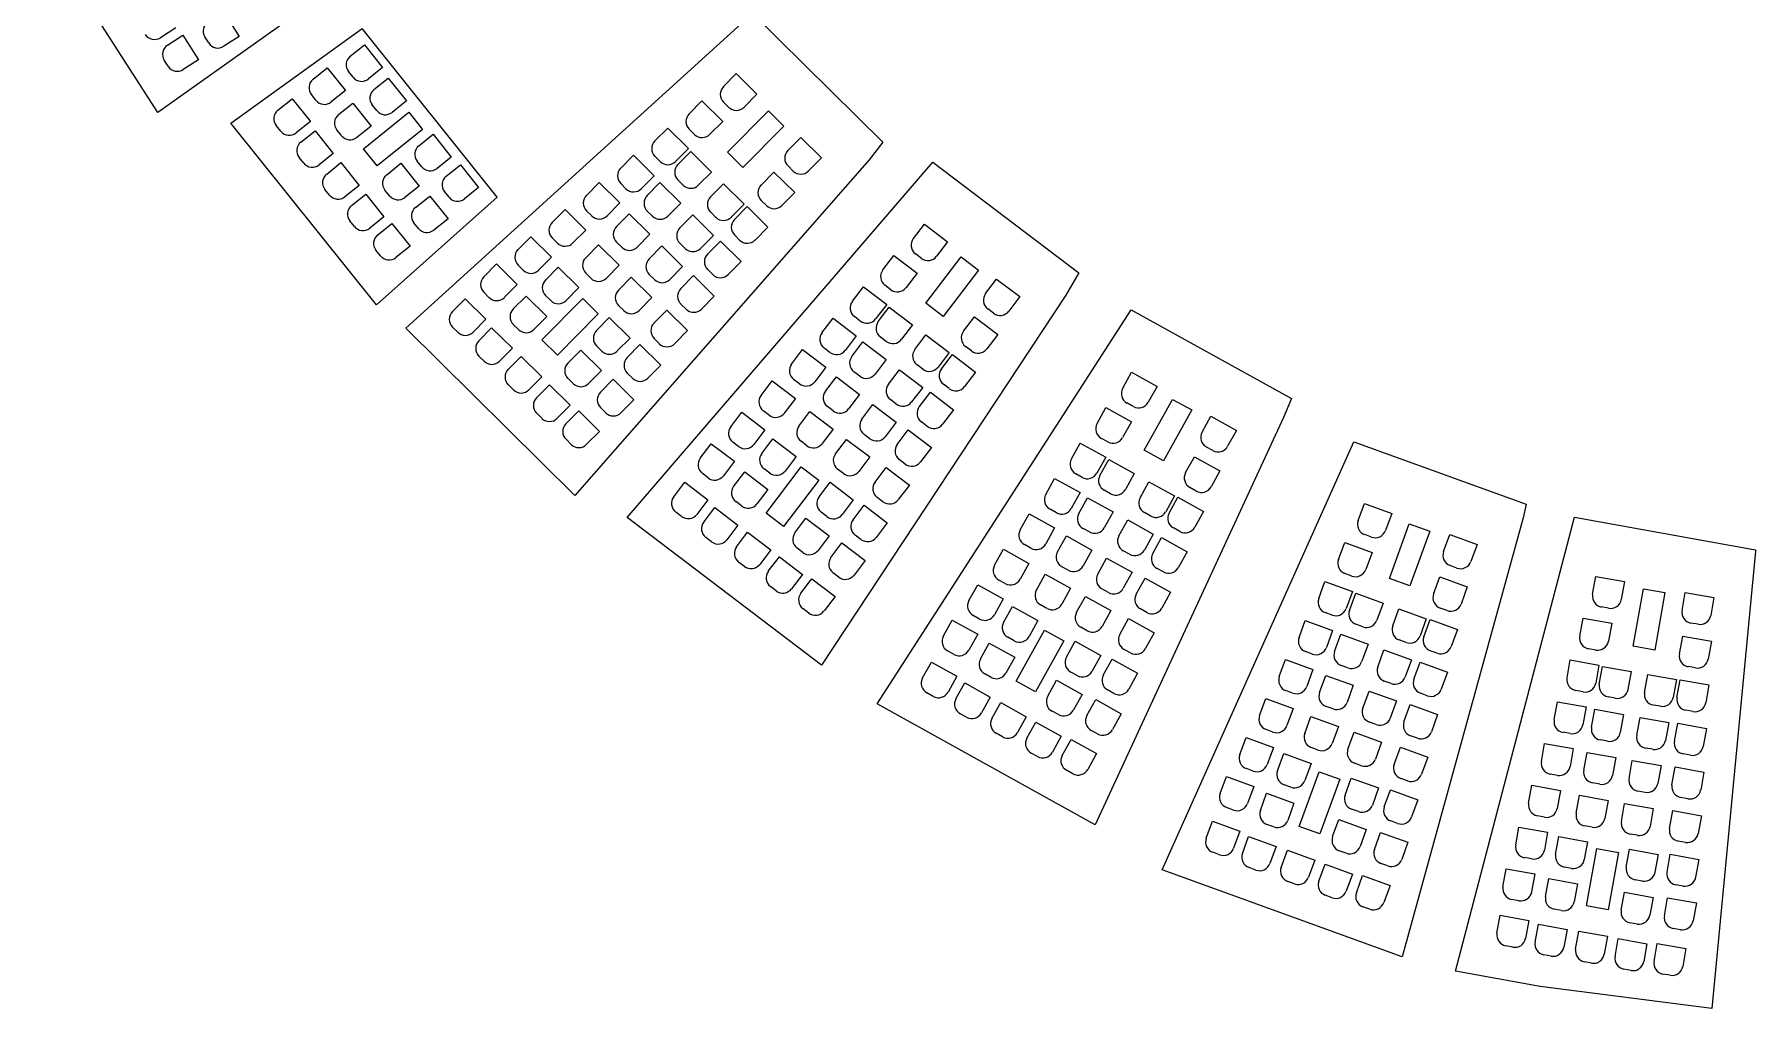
# Model space of a CAD drawing. Header units: millimetres. Extents: x -84 to 575, y 84 to 995.
# Drawn here: x -18 to 218.3, y 86.8 to 220.5 of the extents above; entities that cross this region are included whole.
import ezdxf

# ---------------------------------------------------------------- set-up
doc = ezdxf.new("R2010")
doc.units = ezdxf.units.MM

msp = doc.modelspace()

# ---------------------------------------------------------------- linework, layer by layer
at = {"color": 7, "linetype": 'Continuous', "lineweight": 15}
for p, q in [((49.31, 245.59), (-1.04, 209.8)), ((-1.04, 209.8), (-17.96, 236.22)), ((7.99, 223.6), (10.15, 220.23)), ((33, 180.17), (80.62, 223.41)), ((80.62, 223.41), (98.5, 205.73)), ((1.44, 221.41), (-0.67, 220.06)), ((0.32, 219.05), (2.42, 220.4)), ((2.42, 220.4), (4.58, 217.03)), ((5.97, 219.34), (5.43, 220.18)), ((10.15, 220.23), (8.04, 218.89)), ((9.02, 208.34), (27.02, 221.35)), ((45.55, 198.18), (27.02, 221.35)), ((25.39, 217.52), (27.34, 219.08)), ((27.34, 219.08), (29.84, 215.96)), ((0.4, 216.14), (-0.14, 216.98)), ((4.58, 217.03), (2.47, 215.68)), ((20.29, 214.36), (22.24, 215.92)), ((22.24, 215.92), (24.74, 212.8)), ((25.78, 214.63), (25.15, 215.41)), ((29.84, 215.96), (27.89, 214.4)), ((76.6, 213.35), (78.36, 215.13)), ((78.36, 215.13), (81.2, 212.31)), ((24.74, 212.8), (22.79, 211.24)), ((28.65, 212.94), (30.6, 214.5)), ((30.6, 214.5), (33.1, 211.38)), ((15.47, 210.11), (17.42, 211.67)), ((17.42, 211.67), (19.92, 208.55)), ((20.68, 211.47), (20.05, 212.25)), ((23.8, 209.51), (25.75, 211.07)), ((25.75, 211.07), (28.25, 207.94)), ((29.04, 210.05), (28.42, 210.83)), ((33.1, 211.38), (31.15, 209.81)), ((71.9, 209.62), (73.66, 211.4)), ((73.66, 211.4), (76.51, 208.58)), ((77.33, 210.52), (76.61, 211.23)), ((81.2, 212.31), (79.45, 210.54)), ((28.98, 183.39), (9.02, 208.34)), ((15.86, 207.22), (15.23, 208)), ((19.92, 208.55), (17.97, 206.99)), ((28.25, 207.94), (26.3, 206.38)), ((27.2, 204.83), (33.45, 209.83)), ((33.45, 209.83), (35.32, 207.48)), ((76.51, 208.58), (74.75, 206.81)), ((77.16, 204.33), (82.78, 210.02)), ((84.91, 207.91), (79.29, 202.23)), ((82.78, 210.02), (84.91, 207.91)), ((18.61, 205.73), (20.56, 207.29)), ((20.56, 207.29), (23.06, 204.17)), ((24.19, 206.62), (23.56, 207.4)), ((35.32, 207.48), (29.08, 202.49)), ((34.81, 205.24), (36.76, 206.8)), ((36.76, 206.8), (39.26, 203.68)), ((67.2, 205.89), (68.96, 207.66)), ((68.96, 207.66), (71.81, 204.85)), ((72.63, 206.79), (71.92, 207.5)), ((85.47, 204.59), (87.22, 206.36)), ((87.22, 206.36), (90.07, 203.55)), ((98.5, 205.73), (96.62, 203.3)), ((19, 202.84), (18.37, 203.62)), ((23.06, 204.17), (21.11, 202.6)), ((29.08, 202.49), (27.2, 204.83)), ((39.26, 203.68), (37.31, 202.12)), ((96.62, 203.3), (56.22, 157.21)), ((62.51, 202.16), (64.26, 203.93)), ((64.26, 203.93), (67.11, 201.12)), ((67.93, 203.06), (67.22, 203.77)), ((71.81, 204.85), (70.05, 203.07)), ((70.36, 202.66), (72.12, 204.44)), ((72.12, 204.44), (74.96, 201.62)), ((79.29, 202.23), (77.16, 204.33)), ((90.07, 203.55), (88.31, 201.77)), ((22.16, 201.35), (24.11, 202.91)), ((24.11, 202.91), (26.61, 199.79)), ((30.39, 201.26), (32.35, 202.82)), ((32.35, 202.82), (34.84, 199.7)), ((35.2, 202.35), (34.57, 203.13)), ((38.56, 201.05), (40.51, 202.62)), ((40.51, 202.62), (43.01, 199.49)), ((63.42, 154.18), (105.36, 202.98)), ((67.11, 201.12), (65.35, 199.34)), ((74.96, 201.62), (73.21, 199.85)), ((81.79, 199.84), (83.55, 201.62)), ((83.55, 201.62), (86.39, 198.81)), ((86.19, 201.76), (85.48, 202.46)), ((105.36, 202.98), (125.38, 187.76)), ((22.55, 198.46), (21.92, 199.24)), ((26.61, 199.79), (24.66, 198.23)), ((25.57, 197.03), (27.52, 198.59)), ((27.52, 198.59), (30.02, 195.47)), ((30.78, 198.37), (30.16, 199.15)), ((34.84, 199.7), (32.89, 198.14)), ((38.95, 198.17), (38.33, 198.95)), ((43.01, 199.49), (41.06, 197.93)), ((57.81, 198.42), (59.56, 200.2)), ((59.56, 200.2), (62.41, 197.39)), ((63.23, 199.33), (62.52, 200.03)), ((66.14, 198.39), (67.9, 200.17)), ((67.9, 200.17), (70.75, 197.36)), ((71.08, 199.83), (70.37, 200.54)), ((74.85, 198.22), (76.61, 200)), ((76.61, 200), (79.45, 197.19)), ((86.39, 198.81), (84.63, 197.03)), ((45.55, 198.18), (28.98, 183.39)), ((34.36, 196.77), (36.31, 198.33)), ((36.31, 198.33), (38.81, 195.21)), ((53.11, 194.69), (54.87, 196.47)), ((54.87, 196.47), (57.71, 193.66)), ((58.53, 195.6), (57.82, 196.3)), ((62.41, 197.39), (60.65, 195.61)), ((66.87, 195.57), (66.16, 196.27)), ((70.75, 197.36), (68.99, 195.58)), ((75.57, 195.4), (74.86, 196.1)), ((79.45, 197.19), (77.69, 195.41)), ((78.11, 195.1), (79.87, 196.88)), ((79.87, 196.88), (82.71, 194.07)), ((82.51, 197.02), (81.8, 197.72)), ((25.96, 194.14), (25.33, 194.92)), ((30.02, 195.47), (28.07, 193.9)), ((29.16, 193), (31.11, 194.56)), ((31.11, 194.56), (33.61, 191.44)), ((34.75, 193.88), (34.12, 194.66)), ((38.81, 195.21), (36.86, 193.65)), ((61.92, 194.13), (63.68, 195.9)), ((63.68, 195.9), (66.53, 193.09)), ((70.63, 193.96), (72.39, 195.73)), ((72.39, 195.73), (75.23, 192.92)), ((82.71, 194.07), (80.96, 192.29)), ((102.68, 192.48), (104.19, 194.47)), ((104.19, 194.47), (107.37, 192.05)), ((33.61, 191.44), (31.65, 189.88)), ((48.41, 190.96), (50.17, 192.74)), ((50.17, 192.74), (53.01, 189.93)), ((53.83, 191.87), (53.12, 192.57)), ((57.71, 193.66), (55.95, 191.88)), ((57.71, 189.86), (59.46, 191.64)), ((59.46, 191.64), (62.31, 188.82)), ((62.65, 191.3), (61.94, 192)), ((66.53, 193.09), (64.77, 191.31)), ((66.41, 189.69), (68.17, 191.47)), ((68.17, 191.47), (71.01, 188.66)), ((71.35, 191.13), (70.64, 191.84)), ((75.23, 192.92), (73.47, 191.14)), ((74.43, 190.36), (76.19, 192.14)), ((76.19, 192.14), (79.04, 189.33)), ((78.83, 192.28), (78.12, 192.98)), ((107.37, 192.05), (105.86, 190.06)), ((29.55, 190.11), (28.92, 190.89)), ((43.71, 187.23), (45.47, 189.01)), ((45.47, 189.01), (48.31, 186.2)), ((53.01, 189.93), (51.25, 188.15)), ((79.04, 189.33), (77.28, 187.55)), ((98.5, 188.18), (100.01, 190.17)), ((100.01, 190.17), (103.2, 187.74)), ((103.76, 189.78), (102.96, 190.38)), ((104.39, 183.62), (109.23, 189.98)), ((109.23, 189.98), (111.62, 188.17)), ((49.13, 188.14), (48.42, 188.84)), ((52.18, 186.79), (53.94, 188.57)), ((53.94, 188.57), (56.78, 185.76)), ((58.43, 187.03), (57.72, 187.74)), ((62.31, 188.82), (60.55, 187.05)), ((62.19, 185.42), (63.95, 187.2)), ((63.95, 187.2), (66.79, 184.39)), ((67.13, 186.87), (66.42, 187.57)), ((71.01, 188.66), (69.26, 186.88)), ((70.76, 185.62), (72.51, 187.4)), ((72.51, 187.4), (75.36, 184.59)), ((75.16, 187.54), (74.45, 188.24)), ((103.2, 187.74), (101.68, 185.75)), ((111.62, 188.17), (106.78, 181.8)), ((112.6, 184.94), (114.11, 186.93)), ((114.11, 186.93), (117.29, 184.51)), ((125.38, 187.76), (123.6, 184.72)), ((44.43, 184.41), (43.72, 185.11)), ((48.31, 186.2), (46.55, 184.42)), ((47.76, 182.82), (49.52, 184.6)), ((49.52, 184.6), (52.36, 181.78)), ((52.9, 183.97), (52.19, 184.67)), ((56.78, 185.76), (55.02, 183.98)), ((66.79, 184.39), (65.04, 182.61)), ((75.36, 184.59), (73.6, 182.81)), ((123.6, 184.72), (90.06, 133.92)), ((94.32, 183.87), (95.83, 185.86)), ((95.83, 185.86), (99.02, 183.44)), ((99.58, 185.47), (98.78, 186.07)), ((117.29, 184.51), (115.78, 182.52)), ((39.41, 182.45), (41.17, 184.23)), ((41.17, 184.23), (44.02, 181.42)), ((51.68, 178.57), (57.31, 184.26)), ((59.44, 182.15), (53.82, 176.46)), ((57.31, 184.26), (59.44, 182.15)), ((62.92, 182.6), (62.2, 183.3)), ((67.08, 180.88), (68.84, 182.66)), ((68.84, 182.66), (71.68, 179.85)), ((71.48, 182.8), (70.77, 183.5)), ((99.02, 183.44), (97.5, 181.45)), ((97.69, 128.61), (132.58, 182.71)), ((97.87, 181.08), (99.38, 183.07)), ((99.38, 183.07), (102.57, 180.65)), ((106.78, 181.8), (104.39, 183.62)), ((113.68, 182.23), (112.88, 182.84)), ((132.58, 182.71), (154.56, 170.53)), ((56.22, 157.21), (33, 180.17)), ((40.14, 179.63), (39.43, 180.33)), ((44.02, 181.42), (42.26, 179.64)), ((43.04, 178.46), (44.8, 180.24)), ((44.8, 180.24), (47.65, 177.43)), ((48.48, 180), (47.77, 180.7)), ((52.36, 181.78), (50.6, 180.01)), ((59.19, 179.86), (60.95, 181.64)), ((60.95, 181.64), (63.79, 178.83)), ((71.68, 179.85), (69.92, 178.07)), ((90.14, 179.56), (91.66, 181.55)), ((91.66, 181.55), (94.84, 179.13)), ((95.4, 181.16), (94.61, 181.77)), ((102.57, 180.65), (101.05, 178.66)), ((109.56, 179.76), (111.08, 181.75)), ((111.08, 181.75), (114.26, 179.33)), ((47.65, 177.43), (45.89, 175.65)), ((53.82, 176.46), (51.68, 178.57)), ((59.91, 177.04), (59.2, 177.74)), ((63.79, 178.83), (62.03, 177.05)), ((63.4, 176.14), (65.16, 177.92)), ((65.16, 177.92), (68, 175.1)), ((67.8, 178.06), (67.09, 178.76)), ((85.97, 175.25), (87.48, 177.25)), ((87.48, 177.25), (90.66, 174.82)), ((91.23, 176.85), (90.43, 177.46)), ((94.84, 179.13), (93.33, 177.14)), ((94.24, 176.3), (95.75, 178.29)), ((95.75, 178.29), (98.93, 175.87)), ((98.95, 178.37), (98.15, 178.97)), ((102.89, 177.26), (104.4, 179.25)), ((104.4, 179.25), (107.59, 176.83)), ((110.64, 177.06), (109.85, 177.66)), ((114.26, 179.33), (112.75, 177.34)), ((43.77, 175.64), (43.05, 176.34)), ((47.08, 174.53), (48.83, 176.31)), ((48.83, 176.31), (51.68, 173.5)), ((55.27, 175.4), (57.02, 177.17)), ((57.02, 177.17), (59.87, 174.36)), ((68, 175.1), (66.25, 173.33)), ((90.66, 174.82), (89.15, 172.83)), ((98.93, 175.87), (97.42, 173.88)), ((103.97, 174.55), (103.18, 175.16)), ((107.59, 176.83), (106.07, 174.84)), ((106.53, 174.59), (108.04, 176.58)), ((108.04, 176.58), (111.23, 174.16)), ((51.68, 173.5), (49.92, 171.72)), ((55.99, 172.57), (55.28, 173.28)), ((59.87, 174.36), (58.11, 172.58)), ((59.73, 171.4), (61.48, 173.18)), ((61.48, 173.18), (64.33, 170.36)), ((64.13, 173.31), (63.41, 174.02)), ((81.79, 170.95), (83.3, 172.94)), ((83.3, 172.94), (86.49, 170.52)), ((87.05, 172.55), (86.25, 173.15)), ((90.61, 171.52), (92.12, 173.51)), ((92.12, 173.51), (95.3, 171.09)), ((95.32, 173.59), (94.52, 174.2)), ((99.26, 172.48), (100.77, 174.47)), ((100.77, 174.47), (103.96, 172.05)), ((107.61, 171.88), (106.82, 172.48)), ((111.23, 174.16), (109.71, 172.17)), ((131.41, 171.95), (132.62, 174.13)), ((132.62, 174.13), (136.12, 172.19)), ((47.8, 171.71), (47.09, 172.41)), ((50.97, 170.63), (52.72, 172.41)), ((52.72, 172.41), (55.57, 169.6)), ((64.33, 170.36), (62.57, 168.59)), ((86.49, 170.52), (84.97, 168.53)), ((95.3, 171.09), (93.79, 169.1)), ((100.34, 169.77), (99.54, 170.38)), ((103.96, 172.05), (102.44, 170.06)), ((103.5, 169.41), (105.01, 171.4)), ((105.01, 171.4), (108.19, 168.98)), ((134.38, 163.42), (138.26, 170.41)), ((136.12, 172.19), (134.91, 170.01)), ((138.26, 170.41), (140.88, 168.96)), ((154.56, 170.53), (153.5, 167.92)), ((51.69, 167.81), (50.98, 168.51)), ((55.57, 169.6), (53.81, 167.82)), ((55, 167.05), (56.75, 168.83)), ((56.75, 168.83), (59.6, 166.01)), ((60.45, 168.57), (59.74, 169.28)), ((77.61, 166.64), (79.12, 168.63)), ((79.12, 168.63), (82.31, 166.21)), ((82.87, 168.24), (82.07, 168.85)), ((86.97, 166.75), (88.49, 168.74)), ((88.49, 168.74), (91.67, 166.32)), ((91.69, 168.82), (90.89, 169.42)), ((95.63, 167.71), (97.14, 169.7)), ((97.14, 169.7), (100.32, 167.27)), ((108.19, 168.98), (106.68, 166.99)), ((153.5, 167.92), (127.65, 112)), ((127.89, 167.08), (129.11, 169.27)), ((129.11, 169.27), (132.61, 167.33)), ((132.87, 169.42), (132, 169.91)), ((140.88, 168.96), (137, 161.96)), ((142.31, 165.9), (143.52, 168.09)), ((143.52, 168.09), (147.02, 166.15)), ((59.6, 166.01), (57.84, 164.24)), ((82.31, 166.21), (80.8, 164.22)), ((91.67, 166.32), (90.16, 164.33)), ((96.71, 165), (95.91, 165.6)), ((100.32, 167.27), (98.81, 165.28)), ((100.46, 164.23), (101.98, 166.22)), ((101.98, 166.22), (105.16, 163.8)), ((104.58, 166.7), (103.78, 167.31)), ((132.61, 167.33), (131.39, 165.15)), ((147.02, 166.15), (145.81, 163.96)), ((55.72, 164.22), (55.01, 164.93)), ((73.43, 162.33), (74.95, 164.32)), ((74.95, 164.32), (78.13, 161.9)), ((78.69, 163.93), (77.9, 164.54)), ((81.89, 162.99), (83.4, 164.98)), ((83.4, 164.98), (86.59, 162.56)), ((88.06, 164.04), (87.26, 164.65)), ((92, 162.93), (93.51, 164.92)), ((93.51, 164.92), (96.69, 162.5)), ((105.16, 163.8), (103.65, 161.81)), ((124.38, 162.22), (125.59, 164.41)), ((125.59, 164.41), (129.09, 162.47)), ((129.35, 164.56), (128.48, 165.05)), ((137, 161.96), (134.38, 163.42)), ((136.81, 105.82), (163.14, 164.59)), ((143.77, 163.38), (142.9, 163.86)), ((163.14, 164.59), (186.81, 156.01)), ((78.13, 161.9), (76.62, 159.91)), ((82.97, 160.29), (82.18, 160.89)), ((82.46, 154.77), (87.3, 161.14)), ((86.59, 162.56), (85.07, 160.57)), ((87.3, 161.14), (89.69, 159.33)), ((93.08, 160.22), (92.28, 160.83)), ((96.69, 162.5), (95.18, 160.51)), ((97.43, 159.06), (98.94, 161.05)), ((98.94, 161.05), (102.13, 158.63)), ((101.54, 161.53), (100.75, 162.13)), ((129.09, 162.47), (127.88, 160.28)), ((128.29, 159.97), (129.5, 162.16)), ((129.5, 162.16), (133, 160.22)), ((140.05, 160.35), (141.26, 162.53)), ((141.26, 162.53), (144.76, 160.59)), ((69.79, 157.04), (71.3, 159.03)), ((71.3, 159.03), (74.49, 156.61)), ((74.52, 159.63), (73.72, 160.23)), ((78.02, 158.48), (79.53, 160.47)), ((79.53, 160.47), (82.72, 158.05)), ((89.69, 159.33), (84.85, 152.96)), ((89.74, 157.03), (91.25, 159.02)), ((91.25, 159.02), (94.43, 156.6)), ((102.13, 158.63), (100.61, 156.64)), ((120.86, 157.36), (122.07, 159.55)), ((122.07, 159.55), (125.57, 157.61)), ((125.84, 159.7), (124.96, 160.18)), ((133, 160.22), (131.79, 158.03)), ((133.81, 156.91), (135.02, 159.1)), ((135.02, 159.1), (138.52, 157.16)), ((141.51, 157.82), (140.64, 158.31)), ((144.76, 160.59), (143.55, 158.41)), ((74.49, 156.61), (72.98, 154.62)), ((79.1, 155.77), (78.31, 156.38)), ((82.72, 158.05), (81.2, 156.06)), ((94.43, 156.6), (92.92, 154.61)), ((98.51, 156.35), (97.71, 156.95)), ((125.57, 157.61), (124.36, 155.42)), ((125.38, 154.72), (126.59, 156.91)), ((126.59, 156.91), (130.09, 154.97)), ((129.75, 157.44), (128.87, 157.93)), ((138.52, 157.16), (137.31, 154.97)), ((137.79, 154.79), (139, 156.97)), ((139, 156.97), (142.5, 155.03)), ((163.73, 153.76), (164.58, 156.11)), ((164.58, 156.11), (168.34, 154.75)), ((186.81, 156.01), (186.38, 154.14)), ((90.06, 133.92), (63.42, 154.18)), ((70.87, 154.33), (70.08, 154.94)), ((73.91, 153.55), (75.42, 155.54)), ((75.42, 155.54), (78.6, 153.12)), ((84.85, 152.96), (82.46, 154.77)), ((86.42, 152.09), (87.94, 154.08)), ((87.94, 154.08), (91.12, 151.66)), ((90.82, 154.32), (90.02, 154.93)), ((94.4, 153.88), (95.91, 155.87)), ((95.91, 155.87), (99.09, 153.45)), ((117.35, 152.5), (118.56, 154.69)), ((118.56, 154.69), (122.06, 152.75)), ((122.32, 154.84), (121.45, 155.32)), ((130.09, 154.97), (128.88, 152.78)), ((130.9, 151.66), (132.11, 153.85)), ((132.11, 153.85), (135.61, 151.91)), ((135.27, 154.39), (134.39, 154.87)), ((142.5, 155.03), (141.29, 152.85)), ((168.34, 154.75), (167.49, 152.4)), ((186.38, 154.14), (169.76, 93.87)), ((177.11, 91.89), (193.44, 154.22)), ((193.44, 154.22), (218.28, 149.77)), ((74.99, 150.85), (74.19, 151.45)), ((78.6, 153.12), (77.09, 151.13)), ((78.41, 150.17), (79.93, 152.16)), ((79.93, 152.16), (83.11, 149.74)), ((91.12, 151.66), (89.61, 149.67)), ((95.48, 151.17), (94.68, 151.78)), ((99.09, 153.45), (97.58, 151.46)), ((122.06, 152.75), (120.84, 150.56)), ((122.47, 149.47), (123.68, 151.66)), ((123.68, 151.66), (127.18, 149.72)), ((126.84, 152.2), (125.97, 152.68)), ((135.61, 151.91), (134.4, 149.72)), ((135.53, 149.23), (136.74, 151.42)), ((136.74, 151.42), (140.24, 149.48)), ((139.25, 152.26), (138.38, 152.75)), ((165.57, 151.5), (164.63, 151.84)), ((168.01, 145.81), (170.73, 153.33)), ((170.73, 153.33), (173.55, 152.31)), ((173.55, 152.31), (170.83, 144.79)), ((175.45, 149.51), (176.3, 151.86)), ((176.3, 151.86), (180.06, 150.5)), ((83.11, 149.74), (81.6, 147.75)), ((87.51, 149.38), (86.71, 149.99)), ((91.36, 148.7), (92.87, 150.69)), ((92.87, 150.69), (96.06, 148.27)), ((113.83, 147.64), (115.04, 149.83)), ((115.04, 149.83), (118.54, 147.89)), ((118.8, 149.98), (117.93, 150.46)), ((127.18, 149.72), (125.97, 147.53)), ((132.36, 149.14), (131.48, 149.62)), ((140.24, 149.48), (139.03, 147.29)), ((161.02, 148.41), (161.88, 150.76)), ((161.88, 150.76), (165.64, 149.4)), ((165.64, 149.4), (164.78, 147.05)), ((180.06, 150.5), (179.21, 148.15)), ((218.26, 149.56), (212.26, 86.76)), ((218.28, 149.77), (218.26, 149.56)), ((79.5, 147.47), (78.7, 148.07)), ((82.77, 146.81), (84.29, 148.8)), ((84.29, 148.8), (87.47, 146.38)), ((92.44, 146), (91.65, 146.6)), ((96.06, 148.27), (94.55, 146.28)), ((118.54, 147.89), (117.33, 145.7)), ((123.93, 146.95), (123.06, 147.43)), ((127.99, 146.41), (129.2, 148.6)), ((129.2, 148.6), (132.7, 146.66)), ((132.7, 146.66), (131.49, 144.48)), ((136.99, 146.71), (136.12, 147.19)), ((162.86, 146.15), (161.92, 146.49)), ((177.29, 147.25), (176.35, 147.59)), ((83.86, 144.1), (83.06, 144.71)), ((87.47, 146.38), (85.96, 144.39)), ((87.23, 143.78), (88.75, 145.77)), ((88.75, 145.77), (91.93, 143.35)), ((110.31, 142.78), (111.52, 144.96)), ((111.52, 144.96), (115.02, 143.02)), ((115.29, 145.11), (114.41, 145.6)), ((119.56, 144.23), (120.77, 146.41)), ((120.77, 146.41), (124.27, 144.47)), ((124.27, 144.47), (123.06, 142.29)), ((129.45, 143.89), (128.57, 144.38)), ((133.27, 143.67), (134.48, 145.86)), ((134.48, 145.86), (137.98, 143.92)), ((158.32, 143.05), (159.17, 145.4)), ((159.17, 145.4), (162.93, 144.04)), ((170.83, 144.79), (168.01, 145.81)), ((174.09, 143.67), (174.94, 146.02)), ((174.94, 146.02), (178.7, 144.66)), ((178.7, 144.66), (177.85, 142.31)), ((195.91, 143.64), (196.35, 146.1)), ((196.35, 146.1), (200.29, 145.39)), ((200.29, 145.39), (199.85, 142.93)), ((201.48, 136.52), (202.89, 144.4)), ((202.89, 144.4), (205.84, 143.87)), ((91.93, 143.35), (90.42, 141.36)), ((115.02, 143.02), (113.81, 140.84)), ((115.07, 139.78), (116.28, 141.97)), ((116.28, 141.97), (119.78, 140.03)), ((121.02, 141.7), (120.15, 142.19)), ((125.08, 141.17), (126.29, 143.35)), ((126.29, 143.35), (129.79, 141.41)), ((137.98, 143.92), (136.77, 141.73)), ((162.93, 144.04), (162.08, 141.69)), ((162.54, 141.44), (163.39, 143.79)), ((163.39, 143.79), (167.15, 142.43)), ((167.15, 142.43), (166.3, 140.08)), ((175.93, 141.41), (174.99, 141.75)), ((198.11, 141.72), (197.12, 141.9)), ((205.84, 143.87), (204.43, 135.99)), ((208.18, 141.44), (208.62, 143.9)), ((208.62, 143.9), (212.56, 143.19)), ((212.56, 143.19), (212.12, 140.73)), ((88.32, 141.07), (87.52, 141.68)), ((106.8, 137.92), (108.01, 140.1)), ((108.01, 140.1), (111.51, 138.16)), ((111.77, 140.25), (110.9, 140.74)), ((119.78, 140.03), (118.57, 137.84)), ((129.79, 141.41), (128.58, 139.23)), ((131.01, 138.11), (132.23, 140.3)), ((132.23, 140.3), (135.72, 138.36)), ((134.73, 141.15), (133.86, 141.63)), ((155.61, 137.7), (156.46, 140.05)), ((156.46, 140.05), (160.22, 138.69)), ((160.16, 140.79), (159.22, 141.13)), ((164.37, 139.18), (163.43, 139.52)), ((168.47, 139.29), (169.32, 141.64)), ((169.32, 141.64), (173.08, 140.28)), ((173.08, 140.28), (172.23, 137.93)), ((172.74, 137.82), (173.59, 140.17)), ((173.59, 140.17), (177.35, 138.81)), ((194.15, 137.9), (194.6, 140.36)), ((194.6, 140.36), (198.53, 139.66)), ((198.53, 139.66), (198.09, 137.2)), ((210.38, 139.52), (209.39, 139.7)), ((111.51, 138.16), (110.29, 135.98)), ((116.53, 137.26), (115.66, 137.74)), ((116.81, 131.73), (120.69, 138.73)), ((123.32, 137.27), (119.44, 130.27)), ((120.69, 138.73), (123.32, 137.27)), ((123.69, 135), (124.9, 137.19)), ((124.9, 137.19), (128.4, 135.25)), ((126.54, 138.64), (125.67, 139.13)), ((135.72, 138.36), (134.51, 136.17)), ((160.22, 138.69), (159.37, 136.34)), ((160.49, 135.8), (161.34, 138.15)), ((161.34, 138.15), (165.1, 136.79)), ((170.31, 137.03), (169.37, 137.37)), ((177.35, 138.81), (176.5, 136.46)), ((207.84, 135.45), (208.28, 137.91)), ((208.28, 137.91), (212.21, 137.2)), ((212.21, 137.2), (211.77, 134.74)), ((108.26, 135.39), (107.38, 135.88)), ((111.89, 134.76), (113.1, 136.95)), ((113.1, 136.95), (116.6, 135.01)), ((116.6, 135.01), (115.39, 132.82)), ((128.4, 135.25), (127.19, 133.06)), ((128.75, 132.55), (129.97, 134.74)), ((129.97, 134.74), (133.46, 132.8)), ((132.47, 135.59), (131.6, 136.07)), ((152.91, 132.34), (153.76, 134.69)), ((153.76, 134.69), (157.52, 133.33)), ((157.45, 135.44), (156.51, 135.78)), ((165.1, 136.79), (164.25, 134.44)), ((166.42, 133.65), (167.27, 136)), ((167.27, 136), (171.03, 134.64)), ((174.57, 135.56), (173.63, 135.9)), ((196.35, 135.98), (195.37, 136.16)), ((204.43, 135.99), (201.48, 136.52)), ((103.95, 132.15), (105.16, 134.34)), ((105.16, 134.34), (108.66, 132.4)), ((108.66, 132.4), (107.45, 130.21)), ((113.35, 132.24), (112.47, 132.72)), ((125.15, 132.48), (124.28, 132.96)), ((133.46, 132.8), (132.25, 130.62)), ((157.52, 133.33), (156.67, 130.98)), ((158.44, 130.16), (159.3, 132.51)), ((159.3, 132.51), (163.06, 131.15)), ((162.33, 133.54), (161.39, 133.88)), ((171.03, 134.64), (170.18, 132.29)), ((171.38, 131.98), (172.23, 134.33)), ((172.23, 134.33), (175.99, 132.97)), ((175.99, 132.97), (175.14, 130.62)), ((192.4, 132.17), (192.84, 134.63)), ((192.84, 134.63), (196.77, 133.92)), ((196.77, 133.92), (196.33, 131.46)), ((196.83, 131.29), (197.27, 133.75)), ((197.27, 133.75), (201.2, 133.05)), ((201.2, 133.05), (200.76, 130.59)), ((203.04, 130.18), (203.48, 132.64)), ((203.48, 132.64), (207.41, 131.94)), ((210.03, 133.53), (209.05, 133.71)), ((105.41, 129.63), (104.53, 130.12)), ((108.52, 129.29), (109.73, 131.48)), ((109.73, 131.48), (113.23, 129.54)), ((119.44, 130.27), (116.81, 131.73)), ((121.12, 129.64), (122.33, 131.83)), ((122.33, 131.83), (125.83, 129.89)), ((130.21, 130.03), (129.34, 130.52)), ((154.74, 130.08), (153.8, 130.42)), ((163.06, 131.15), (162.2, 128.8)), ((164.37, 128.01), (165.23, 130.36)), ((165.23, 130.36), (168.99, 129)), ((168.26, 131.39), (167.32, 131.73)), ((173.22, 129.72), (172.28, 130.06)), ((194.59, 130.25), (193.61, 130.42)), ((207.41, 131.94), (206.97, 129.48)), ((207.49, 129.46), (207.93, 131.92)), ((207.93, 131.92), (211.87, 131.21)), ((211.87, 131.21), (211.43, 128.75)), ((127.65, 112), (97.69, 128.61)), ((113.23, 129.54), (112.02, 127.35)), ((113.47, 126.6), (114.68, 128.78)), ((114.68, 128.78), (118.18, 126.84)), ((122.58, 127.12), (121.71, 127.6)), ((125.83, 129.89), (124.62, 127.7)), ((126.49, 127), (127.71, 129.18)), ((127.71, 129.18), (131.2, 127.24)), ((150.2, 126.99), (151.05, 129.34)), ((151.05, 129.34), (154.81, 127.98)), ((154.81, 127.98), (153.96, 125.63)), ((160.28, 127.9), (159.34, 128.24)), ((168.99, 129), (168.14, 126.65)), ((170.02, 126.13), (170.88, 128.49)), ((170.88, 128.49), (174.64, 127.12)), ((190.64, 126.43), (191.08, 128.89)), ((191.08, 128.89), (195.02, 128.18)), ((195.02, 128.18), (194.57, 125.72)), ((195.77, 125.39), (196.21, 127.85)), ((196.21, 127.85), (200.15, 127.14)), ((199.02, 129.38), (198.04, 129.55)), ((205.23, 128.26), (204.25, 128.44)), ((209.69, 127.54), (208.7, 127.72)), ((109.98, 126.77), (109.11, 127.25)), ((118.18, 126.84), (116.97, 124.66)), ((118.27, 123.89), (119.48, 126.08)), ((119.48, 126.08), (122.98, 124.14)), ((131.2, 127.24), (129.99, 125.06)), ((156.4, 124.52), (157.25, 126.87)), ((157.25, 126.87), (161.01, 125.51)), ((161.01, 125.51), (160.16, 123.16)), ((166.21, 125.75), (165.27, 126.09)), ((174.64, 127.12), (173.78, 124.77)), ((200.15, 127.14), (199.7, 124.68)), ((201.98, 124.28), (202.42, 126.74)), ((202.42, 126.74), (206.35, 126.03)), ((206.35, 126.03), (205.91, 123.57)), ((207.15, 123.47), (207.59, 125.93)), ((207.59, 125.93), (211.53, 125.22)), ((211.53, 125.22), (211.09, 122.76)), ((114.93, 124.07), (114.05, 124.56)), ((122.98, 124.14), (121.77, 121.95)), ((123.12, 121.53), (124.33, 123.72)), ((124.33, 123.72), (127.83, 121.78)), ((127.95, 124.47), (127.08, 124.96)), ((147.49, 121.63), (148.34, 123.98)), ((148.34, 123.98), (152.1, 122.62)), ((152.04, 124.73), (151.1, 125.07)), ((162.33, 122.37), (163.18, 124.72)), ((163.18, 124.72), (166.94, 123.36)), ((166.94, 123.36), (166.09, 121.01)), ((171.86, 123.87), (170.92, 124.21)), ((188.88, 120.69), (189.32, 123.15)), ((189.32, 123.15), (193.26, 122.45)), ((192.83, 124.51), (191.85, 124.69)), ((197.96, 123.47), (196.98, 123.65)), ((119.73, 121.37), (118.85, 121.85)), ((127.83, 121.78), (126.61, 119.59)), ((152.1, 122.62), (151.25, 120.27)), ((152.66, 119.42), (153.52, 121.77)), ((153.52, 121.77), (157.28, 120.41)), ((158.24, 122.26), (157.3, 122.6)), ((168.67, 120.29), (169.52, 122.64)), ((169.52, 122.64), (173.28, 121.28)), ((173.28, 121.28), (172.43, 118.93)), ((193.26, 122.45), (192.82, 119.99)), ((194.71, 119.48), (195.15, 121.94)), ((195.15, 121.94), (199.09, 121.24)), ((199.09, 121.24), (198.65, 118.78)), ((200.92, 118.37), (201.36, 120.83)), ((201.36, 120.83), (205.3, 120.12)), ((204.17, 122.36), (203.19, 122.53)), ((209.34, 121.55), (208.36, 121.73)), ((124.58, 119.01), (123.7, 119.49)), ((144.79, 116.28), (145.64, 118.63)), ((145.64, 118.63), (149.4, 117.27)), ((149.33, 119.37), (148.39, 119.71)), ((155.65, 111.75), (158.38, 119.27)), ((157.28, 120.41), (156.42, 118.06)), ((158.38, 119.27), (161.2, 118.25)), ((161.2, 118.25), (158.47, 110.73)), ((161.93, 116.06), (162.78, 118.41)), ((162.78, 118.41), (166.54, 117.05)), ((164.17, 120.11), (163.23, 120.45)), ((170.51, 118.03), (169.57, 118.37)), ((191.08, 118.77), (190.09, 118.95)), ((205.3, 120.12), (204.86, 117.66)), ((206.8, 117.48), (207.25, 119.94)), ((207.25, 119.94), (211.18, 119.23)), ((211.18, 119.23), (210.74, 116.77)), ((149.4, 117.27), (148.55, 114.92)), ((150.31, 113.97), (151.16, 116.32)), ((151.16, 116.32), (154.92, 114.95)), ((154.5, 117.16), (153.56, 117.5)), ((166.54, 117.05), (165.69, 114.7)), ((167.31, 114.45), (168.17, 116.8)), ((168.17, 116.8), (171.93, 115.43)), ((187.12, 114.96), (187.56, 117.42)), ((187.56, 117.42), (191.5, 116.71)), ((191.5, 116.71), (191.06, 114.25)), ((193.65, 113.58), (194.09, 116.04)), ((194.09, 116.04), (198.03, 115.33)), ((196.9, 117.56), (195.92, 117.74)), ((203.11, 116.45), (202.13, 116.63)), ((146.62, 114.02), (145.68, 114.36)), ((154.92, 114.95), (154.07, 112.6)), ((163.77, 113.8), (162.83, 114.14)), ((171.93, 115.43), (171.07, 113.08)), ((198.03, 115.33), (197.59, 112.87)), ((199.86, 112.46), (200.3, 114.92)), ((200.3, 114.92), (204.24, 114.22)), ((204.24, 114.22), (203.8, 111.76)), ((206.46, 111.49), (206.9, 113.95)), ((206.9, 113.95), (210.84, 113.24)), ((209, 115.56), (208.02, 115.74)), ((142.88, 110.14), (143.74, 112.49)), ((143.74, 112.49), (147.5, 111.13)), ((147.5, 111.13), (146.64, 108.78)), ((152.15, 111.7), (151.21, 112.04)), ((158.47, 110.73), (155.65, 111.75)), ((160.23, 110.37), (161.09, 112.72)), ((161.09, 112.72), (164.85, 111.35)), ((164.85, 111.35), (164, 109)), ((169.15, 112.18), (168.21, 112.52)), ((185.36, 109.22), (185.8, 111.68)), ((185.8, 111.68), (189.74, 110.97)), ((189.32, 113.04), (188.33, 113.21)), ((195.85, 111.66), (194.86, 111.84)), ((210.84, 113.24), (210.4, 110.78)), ((147.85, 108.04), (148.7, 110.39)), ((148.7, 110.39), (152.46, 109.02)), ((152.46, 109.02), (151.61, 106.67)), ((165.96, 108.6), (166.81, 110.95)), ((166.81, 110.95), (170.57, 109.59)), ((170.57, 109.59), (169.72, 107.24)), ((189.74, 110.97), (189.3, 108.51)), ((190.83, 107.92), (191.27, 110.38)), ((191.27, 110.38), (195.21, 109.67)), ((195.21, 109.67), (194.77, 107.21)), ((195.08, 100.86), (196.49, 108.74)), ((196.49, 108.74), (199.45, 108.21)), ((202.06, 110.55), (201.07, 110.72)), ((208.66, 109.57), (207.67, 109.75)), ((144.72, 107.88), (143.78, 108.22)), ((153.16, 106.15), (154.01, 108.5)), ((154.01, 108.5), (157.77, 107.14)), ((157.77, 107.14), (156.92, 104.79)), ((158.32, 104.24), (159.18, 106.59)), ((159.18, 106.59), (162.94, 105.22)), ((162.07, 108.1), (161.13, 108.44)), ((167.8, 106.34), (166.86, 106.68)), ((187.56, 107.3), (186.57, 107.48)), ((199.45, 108.21), (198.04, 100.33)), ((200.53, 106.18), (200.98, 108.64)), ((200.98, 108.64), (204.91, 107.93)), ((204.91, 107.93), (204.47, 105.47)), ((206.12, 105.5), (206.56, 107.96)), ((206.56, 107.96), (210.49, 107.25)), ((210.49, 107.25), (210.05, 104.79)), ((169.76, 93.87), (136.81, 105.82)), ((149.69, 105.77), (148.75, 106.12)), ((155, 103.89), (154.06, 104.23)), ((162.94, 105.22), (162.08, 102.87)), ((163.48, 102.67), (164.34, 105.02)), ((164.34, 105.02), (168.1, 103.66)), ((183.6, 103.48), (184.05, 105.94)), ((184.05, 105.94), (187.98, 105.24)), ((187.98, 105.24), (187.54, 102.78)), ((189.44, 102.14), (189.88, 104.6)), ((189.88, 104.6), (193.82, 103.89)), ((193.03, 106), (192.04, 106.18)), ((202.73, 104.26), (201.75, 104.44)), ((160.16, 101.98), (159.22, 102.32)), ((168.1, 103.66), (167.24, 101.31)), ((185.8, 101.56), (184.82, 101.74)), ((193.82, 103.89), (193.38, 101.43)), ((199.83, 100.28), (200.27, 102.74)), ((200.27, 102.74), (204.21, 102.03)), ((204.21, 102.03), (203.77, 99.57)), ((205.77, 99.51), (206.21, 101.97)), ((206.21, 101.97), (210.15, 101.26)), ((208.31, 103.58), (207.33, 103.76)), ((165.32, 100.41), (164.38, 100.75)), ((182.77, 97.11), (183.21, 99.57)), ((183.21, 99.57), (187.15, 98.87)), ((191.64, 100.22), (190.65, 100.4)), ((198.04, 100.33), (195.08, 100.86)), ((210.15, 101.26), (209.71, 98.8)), ((187.15, 98.87), (186.71, 96.4)), ((188.02, 95.88), (188.46, 98.34)), ((188.46, 98.34), (192.4, 97.63)), ((192.4, 97.63), (191.96, 95.17)), ((193.57, 94.92), (194.01, 97.38)), ((194.01, 97.38), (197.95, 96.68)), ((202.03, 98.36), (201.04, 98.54)), ((207.97, 97.59), (206.98, 97.77)), ((184.97, 95.19), (183.98, 95.37)), ((197.95, 96.68), (197.51, 94.22)), ((198.99, 93.91), (199.43, 96.37)), ((199.43, 96.37), (203.37, 95.67)), ((203.37, 95.67), (202.93, 93.21)), ((204.34, 93.24), (204.78, 95.7)), ((204.78, 95.7), (208.72, 95)), ((208.72, 95), (208.28, 92.54)), ((190.22, 93.96), (189.23, 94.14)), ((195.77, 93.01), (194.79, 93.18)), ((201.18, 92), (200.2, 92.17)), ((188.7, 89.81), (177.11, 91.89)), ((212.26, 86.76), (188.7, 89.81)), ((206.54, 91.33), (205.55, 91.5))]:
    msp.add_line(p, q, dxfattribs=at)
for centre, start, end in [((6.7, 220.99), 122.6175, 212.6175), ((-1.48, 221.33), 212.6175, 302.6175), ((1.13, 217.79), 122.6175, 212.6175), ((7.24, 220.15), 212.6175, 302.6175), ((26.33, 216.35), 128.6588, 218.6588), ((1.67, 216.95), 212.6175, 302.6175), ((21.23, 213.19), 128.6588, 218.6588), ((26.95, 215.57), 218.6588, 308.6588), ((29.59, 211.77), 128.6588, 218.6588), ((77.67, 212.29), 135.3262, 225.3262), ((21.85, 212.41), 218.6588, 308.6588), ((78.38, 211.59), 225.3262, 315.3262), ((16.4, 208.94), 128.6588, 218.6588), ((24.73, 208.33), 128.6588, 218.6588), ((30.21, 210.99), 218.6588, 308.6588), ((72.97, 208.56), 135.3262, 225.3262), ((17.03, 208.16), 218.6588, 308.6588), ((19.55, 204.56), 128.6588, 218.6588), ((25.36, 207.55), 218.6588, 308.6588), ((68.27, 204.83), 135.3262, 225.3262), ((73.68, 207.86), 225.3262, 315.3262), ((35.74, 204.07), 128.6588, 218.6588), ((86.53, 203.53), 135.3262, 225.3262), ((20.17, 203.78), 218.6588, 308.6588), ((23.09, 200.18), 128.6588, 218.6588), ((31.33, 200.09), 128.6588, 218.6588), ((36.37, 203.29), 218.6588, 308.6588), ((39.5, 199.88), 128.6588, 218.6588), ((63.57, 201.1), 135.3262, 225.3262), ((68.98, 204.13), 225.3262, 315.3262), ((71.43, 201.6), 135.3262, 225.3262), ((87.24, 202.83), 225.3262, 315.3262), ((23.72, 199.4), 218.6588, 308.6588), ((64.28, 200.4), 225.3262, 315.3262), ((72.14, 200.9), 225.3262, 315.3262), ((82.85, 198.79), 135.3262, 225.3262), ((26.51, 195.86), 128.6588, 218.6588), ((31.96, 199.31), 218.6588, 308.6588), ((35.29, 195.6), 128.6588, 218.6588), ((40.12, 199.1), 218.6588, 308.6588), ((58.87, 197.37), 135.3262, 225.3262), ((67.21, 197.34), 135.3262, 225.3262), ((75.91, 197.17), 135.3262, 225.3262), ((83.57, 198.09), 225.3262, 315.3262), ((27.13, 195.08), 218.6588, 308.6588), ((35.92, 194.82), 218.6588, 308.6588), ((54.17, 193.64), 135.3262, 225.3262), ((59.58, 196.67), 225.3262, 315.3262), ((62.99, 193.07), 135.3262, 225.3262), ((67.92, 196.63), 225.3262, 315.3262), ((71.7, 192.9), 135.3262, 225.3262), ((76.63, 196.47), 225.3262, 315.3262), ((79.18, 194.05), 135.3262, 225.3262), ((30.09, 191.83), 128.6588, 218.6588), ((54.89, 192.94), 225.3262, 315.3262), ((79.89, 193.35), 225.3262, 315.3262), ((103.87, 191.58), 142.7529, 232.7529), ((30.72, 191.05), 218.6588, 308.6588), ((49.48, 189.91), 135.3262, 225.3262), ((58.77, 188.8), 135.3262, 225.3262), ((63.7, 192.37), 225.3262, 315.3262), ((67.48, 188.64), 135.3262, 225.3262), ((72.41, 192.2), 225.3262, 315.3262), ((75.5, 189.31), 135.3262, 225.3262), ((104.67, 190.97), 232.7529, 322.7529), ((44.78, 186.18), 135.3262, 225.3262), ((50.19, 189.21), 225.3262, 315.3262), ((53.25, 185.74), 135.3262, 225.3262), ((59.48, 188.1), 225.3262, 315.3262), ((68.19, 187.93), 225.3262, 315.3262), ((76.21, 188.6), 225.3262, 315.3262), ((99.69, 187.27), 142.7529, 232.7529), ((45.49, 185.47), 225.3262, 315.3262), ((63.26, 184.37), 135.3262, 225.3262), ((71.82, 184.57), 135.3262, 225.3262), ((100.49, 186.66), 232.7529, 322.7529), ((113.79, 184.03), 142.7529, 232.7529), ((40.48, 181.4), 135.3262, 225.3262), ((48.83, 181.76), 135.3262, 225.3262), ((53.96, 185.03), 225.3262, 315.3262), ((63.97, 183.67), 225.3262, 315.3262), ((72.53, 183.86), 225.3262, 315.3262), ((95.51, 182.96), 142.7529, 232.7529), ((114.59, 183.43), 232.7529, 322.7529), ((41.19, 180.7), 225.3262, 315.3262), ((49.54, 181.06), 225.3262, 315.3262), ((60.26, 178.81), 135.3262, 225.3262), ((68.15, 179.83), 135.3262, 225.3262), ((91.34, 178.65), 142.7529, 232.7529), ((96.31, 182.36), 232.7529, 322.7529), ((99.06, 180.17), 142.7529, 232.7529), ((110.76, 178.85), 142.7529, 232.7529), ((44.11, 177.41), 135.3262, 225.3262), ((68.86, 179.12), 225.3262, 315.3262), ((99.86, 179.56), 232.7529, 322.7529), ((104.08, 176.35), 142.7529, 232.7529), ((111.55, 178.25), 232.7529, 322.7529), ((44.82, 176.71), 225.3262, 315.3262), ((56.33, 174.34), 135.3262, 225.3262), ((60.97, 178.1), 225.3262, 315.3262), ((64.47, 175.08), 135.3262, 225.3262), ((87.16, 174.35), 142.7529, 232.7529), ((92.13, 178.05), 232.7529, 322.7529), ((95.43, 175.39), 142.7529, 232.7529), ((104.88, 175.75), 232.7529, 322.7529), ((48.14, 173.48), 135.3262, 225.3262), ((57.04, 173.64), 225.3262, 315.3262), ((65.18, 174.38), 225.3262, 315.3262), ((87.96, 173.74), 232.7529, 322.7529), ((96.23, 174.79), 232.7529, 322.7529), ((100.45, 171.57), 142.7529, 232.7529), ((107.72, 173.68), 142.7529, 232.7529), ((48.85, 172.77), 225.3262, 315.3262), ((52.03, 169.58), 135.3262, 225.3262), ((60.79, 170.34), 135.3262, 225.3262), ((82.98, 170.04), 142.7529, 232.7529), ((91.8, 170.62), 142.7529, 232.7529), ((108.52, 173.07), 232.7529, 322.7529), ((132.72, 171.22), 150.9987, 240.9987), ((52.74, 168.87), 225.3262, 315.3262), ((61.5, 169.64), 225.3262, 315.3262), ((83.78, 169.43), 232.7529, 322.7529), ((92.6, 170.01), 232.7529, 322.7529), ((101.25, 170.97), 232.7529, 322.7529), ((104.69, 168.5), 142.7529, 232.7529), ((133.6, 170.73), 240.9987, 330.9987), ((56.06, 165.99), 135.3262, 225.3262), ((78.81, 165.73), 142.7529, 232.7529), ((88.17, 165.84), 142.7529, 232.7529), ((96.82, 166.8), 142.7529, 232.7529), ((105.49, 167.9), 232.7529, 322.7529), ((129.21, 166.36), 150.9987, 240.9987), ((143.62, 165.18), 150.9987, 240.9987), ((56.77, 165.29), 225.3262, 315.3262), ((79.6, 165.13), 232.7529, 322.7529), ((88.96, 165.23), 232.7529, 322.7529), ((97.62, 166.19), 232.7529, 322.7529), ((101.66, 163.32), 142.7529, 232.7529), ((130.08, 165.87), 240.9987, 330.9987), ((144.5, 164.69), 240.9987, 330.9987), ((74.63, 161.43), 142.7529, 232.7529), ((83.08, 162.08), 142.7529, 232.7529), ((93.19, 162.02), 142.7529, 232.7529), ((102.45, 162.72), 232.7529, 322.7529), ((125.69, 161.5), 150.9987, 240.9987), ((75.42, 160.82), 232.7529, 322.7529), ((79.21, 157.57), 142.7529, 232.7529), ((83.88, 161.48), 232.7529, 322.7529), ((93.99, 161.42), 232.7529, 322.7529), ((98.62, 158.15), 142.7529, 232.7529), ((126.56, 161.01), 240.9987, 330.9987), ((129.6, 159.24), 150.9987, 240.9987), ((141.36, 159.62), 150.9987, 240.9987), ((142.24, 159.13), 240.9987, 330.9987), ((70.99, 156.13), 142.7529, 232.7529), ((80.01, 156.97), 232.7529, 322.7529), ((90.93, 156.12), 142.7529, 232.7529), ((99.42, 157.54), 232.7529, 322.7529), ((122.17, 156.63), 150.9987, 240.9987), ((130.48, 158.76), 240.9987, 330.9987), ((135.12, 156.18), 150.9987, 240.9987), ((71.78, 155.53), 232.7529, 322.7529), ((75.1, 152.65), 142.7529, 232.7529), ((91.73, 155.51), 232.7529, 322.7529), ((95.59, 152.97), 142.7529, 232.7529), ((123.05, 156.15), 240.9987, 330.9987), ((126.69, 153.99), 150.9987, 240.9987), ((135.99, 155.7), 240.9987, 330.9987), ((139.1, 154.06), 150.9987, 240.9987), ((165.14, 153.25), 160.0643, 250.0643), ((87.62, 151.18), 142.7529, 232.7529), ((96.39, 152.37), 232.7529, 322.7529), ((118.66, 151.77), 150.9987, 240.9987), ((127.57, 153.51), 240.9987, 330.9987), ((132.21, 150.94), 150.9987, 240.9987), ((139.98, 153.58), 240.9987, 330.9987), ((166.08, 152.91), 250.0643, 340.0643), ((75.9, 152.04), 232.7529, 322.7529), ((79.61, 149.27), 142.7529, 232.7529), ((88.41, 150.58), 232.7529, 322.7529), ((119.53, 151.29), 240.9987, 330.9987), ((123.78, 148.75), 150.9987, 240.9987), ((133.08, 150.45), 240.9987, 330.9987), ((136.84, 148.5), 150.9987, 240.9987), ((176.86, 149), 160.0643, 250.0643), ((80.4, 148.66), 232.7529, 322.7529), ((83.97, 145.9), 142.7529, 232.7529), ((92.56, 147.79), 142.7529, 232.7529), ((115.14, 146.91), 150.9987, 240.9987), ((124.66, 148.26), 240.9987, 330.9987), ((137.72, 148.02), 240.9987, 330.9987), ((162.43, 147.9), 160.0643, 250.0643), ((163.37, 147.56), 250.0643, 340.0643), ((177.8, 148.66), 250.0643, 340.0643), ((84.76, 145.3), 232.7529, 322.7529), ((93.35, 147.19), 232.7529, 322.7529), ((116.02, 146.43), 240.9987, 330.9987), ((120.87, 143.5), 150.9987, 240.9987), ((129.3, 145.69), 150.9987, 240.9987), ((130.18, 145.2), 240.9987, 330.9987), ((88.43, 142.87), 142.7529, 232.7529), ((111.62, 142.05), 150.9987, 240.9987), ((121.75, 143.01), 240.9987, 330.9987), ((134.58, 142.94), 150.9987, 240.9987), ((159.73, 142.54), 160.0643, 250.0643), ((175.5, 143.16), 160.0643, 250.0643), ((176.44, 142.82), 250.0643, 340.0643), ((197.39, 143.37), 169.8367, 259.8367), ((198.37, 143.2), 259.8367, 349.8367), ((89.22, 142.26), 232.7529, 322.7529), ((112.5, 141.56), 240.9987, 330.9987), ((116.38, 139.05), 150.9987, 240.9987), ((126.39, 140.44), 150.9987, 240.9987), ((135.46, 142.46), 240.9987, 330.9987), ((160.67, 142.2), 250.0643, 340.0643), ((163.95, 140.93), 160.0643, 250.0643), ((164.89, 140.59), 250.0643, 340.0643), ((209.66, 141.17), 169.8367, 259.8367), ((210.64, 141), 259.8367, 349.8367), ((108.11, 137.19), 150.9987, 240.9987), ((117.26, 138.57), 240.9987, 330.9987), ((127.27, 139.95), 240.9987, 330.9987), ((132.32, 137.39), 150.9987, 240.9987), ((157.02, 137.19), 160.0643, 250.0643), ((169.88, 138.78), 160.0643, 250.0643), ((170.82, 138.44), 250.0643, 340.0643), ((174.15, 137.31), 160.0643, 250.0643), ((195.63, 137.64), 169.8367, 259.8367), ((196.61, 137.46), 259.8367, 349.8367), ((108.98, 136.7), 240.9987, 330.9987), ((113.2, 134.03), 150.9987, 240.9987), ((125, 134.27), 150.9987, 240.9987), ((133.2, 136.9), 240.9987, 330.9987), ((157.96, 136.85), 250.0643, 340.0643), ((161.9, 135.29), 160.0643, 250.0643), ((175.09, 136.97), 250.0643, 340.0643), ((209.31, 135.18), 169.8367, 259.8367), ((210.3, 135.01), 259.8367, 349.8367), ((114.07, 133.55), 240.9987, 330.9987), ((125.88, 133.79), 240.9987, 330.9987), ((130.07, 131.83), 150.9987, 240.9987), ((154.32, 131.83), 160.0643, 250.0643), ((162.84, 134.95), 250.0643, 340.0643), ((167.83, 133.14), 160.0643, 250.0643), ((105.26, 131.43), 150.9987, 240.9987), ((106.14, 130.94), 240.9987, 330.9987), ((130.94, 131.34), 240.9987, 330.9987), ((155.26, 131.49), 250.0643, 340.0643), ((159.85, 129.65), 160.0643, 250.0643), ((168.77, 132.8), 250.0643, 340.0643), ((172.79, 131.47), 160.0643, 250.0643), ((173.73, 131.13), 250.0643, 340.0643), ((193.87, 131.9), 169.8367, 259.8367), ((194.86, 131.72), 259.8367, 349.8367), ((198.3, 131.03), 169.8367, 259.8367), ((199.29, 130.85), 259.8367, 349.8367), ((204.51, 129.92), 169.8367, 259.8367), ((109.83, 128.57), 150.9987, 240.9987), ((122.43, 128.91), 150.9987, 240.9987), ((123.31, 128.43), 240.9987, 330.9987), ((160.79, 129.31), 250.0643, 340.0643), ((165.78, 127.5), 160.0643, 250.0643), ((205.5, 129.74), 259.8367, 349.8367), ((208.97, 129.19), 169.8367, 259.8367), ((209.95, 129.02), 259.8367, 349.8367), ((110.71, 128.08), 240.9987, 330.9987), ((114.78, 125.87), 150.9987, 240.9987), ((127.81, 126.27), 150.9987, 240.9987), ((151.61, 126.48), 160.0643, 250.0643), ((152.55, 126.14), 250.0643, 340.0643), ((166.73, 127.16), 250.0643, 340.0643), ((171.43, 125.62), 160.0643, 250.0643), ((192.11, 126.16), 169.8367, 259.8367), ((193.1, 125.99), 259.8367, 349.8367), ((197.24, 125.12), 169.8367, 259.8367), ((115.65, 125.38), 240.9987, 330.9987), ((119.58, 123.16), 150.9987, 240.9987), ((128.68, 125.78), 240.9987, 330.9987), ((157.81, 124.01), 160.0643, 250.0643), ((158.75, 123.67), 250.0643, 340.0643), ((172.37, 125.28), 250.0643, 340.0643), ((198.23, 124.95), 259.8367, 349.8367), ((203.45, 124.01), 169.8367, 259.8367), ((204.44, 123.83), 259.8367, 349.8367), ((208.62, 123.2), 169.8367, 259.8367), ((120.45, 122.68), 240.9987, 330.9987), ((124.43, 120.8), 150.9987, 240.9987), ((148.9, 121.12), 160.0643, 250.0643), ((163.74, 121.86), 160.0643, 250.0643), ((164.68, 121.52), 250.0643, 340.0643), ((190.36, 120.43), 169.8367, 259.8367), ((209.61, 123.03), 259.8367, 349.8367), ((125.3, 120.32), 240.9987, 330.9987), ((149.84, 120.78), 250.0643, 340.0643), ((154.07, 118.91), 160.0643, 250.0643), ((170.08, 119.78), 160.0643, 250.0643), ((171.02, 119.44), 250.0643, 340.0643), ((191.34, 120.25), 259.8367, 349.8367), ((196.18, 119.22), 169.8367, 259.8367), ((197.17, 119.04), 259.8367, 349.8367), ((202.39, 118.1), 169.8367, 259.8367), ((146.2, 115.77), 160.0643, 250.0643), ((155.01, 118.57), 250.0643, 340.0643), ((163.34, 115.55), 160.0643, 250.0643), ((203.38, 117.93), 259.8367, 349.8367), ((208.28, 117.21), 169.8367, 259.8367), ((209.26, 117.04), 259.8367, 349.8367), ((147.14, 115.43), 250.0643, 340.0643), ((151.72, 113.45), 160.0643, 250.0643), ((164.28, 115.21), 250.0643, 340.0643), ((168.72, 113.93), 160.0643, 250.0643), ((188.6, 114.69), 169.8367, 259.8367), ((189.58, 114.51), 259.8367, 349.8367), ((195.13, 113.31), 169.8367, 259.8367), ((152.66, 113.11), 250.0643, 340.0643), ((169.66, 113.59), 250.0643, 340.0643), ((196.11, 113.14), 259.8367, 349.8367), ((201.34, 112.2), 169.8367, 259.8367), ((202.32, 112.02), 259.8367, 349.8367), ((207.94, 111.22), 169.8367, 259.8367), ((144.29, 109.63), 160.0643, 250.0643), ((145.23, 109.29), 250.0643, 340.0643), ((161.64, 109.85), 160.0643, 250.0643), ((162.59, 109.51), 250.0643, 340.0643), ((186.84, 108.95), 169.8367, 259.8367), ((208.92, 111.05), 259.8367, 349.8367), ((149.26, 107.53), 160.0643, 250.0643), ((150.2, 107.19), 250.0643, 340.0643), ((167.37, 108.09), 160.0643, 250.0643), ((168.31, 107.75), 250.0643, 340.0643), ((187.82, 108.78), 259.8367, 349.8367), ((192.31, 107.65), 169.8367, 259.8367), ((193.29, 107.48), 259.8367, 349.8367), ((154.57, 105.64), 160.0643, 250.0643), ((155.51, 105.3), 250.0643, 340.0643), ((159.73, 103.73), 160.0643, 250.0643), ((202.01, 105.91), 169.8367, 259.8367), ((203, 105.74), 259.8367, 349.8367), ((207.59, 105.23), 169.8367, 259.8367), ((208.58, 105.06), 259.8367, 349.8367), ((160.67, 103.39), 250.0643, 340.0643), ((164.89, 102.16), 160.0643, 250.0643), ((185.08, 103.22), 169.8367, 259.8367), ((186.07, 103.04), 259.8367, 349.8367), ((190.92, 101.88), 169.8367, 259.8367), ((165.83, 101.82), 250.0643, 340.0643), ((191.9, 101.7), 259.8367, 349.8367), ((201.31, 100.01), 169.8367, 259.8367), ((202.29, 99.84), 259.8367, 349.8367), ((207.25, 99.24), 169.8367, 259.8367), ((184.25, 96.85), 169.8367, 259.8367), ((208.23, 99.07), 259.8367, 349.8367), ((185.23, 96.67), 259.8367, 349.8367), ((189.5, 95.62), 169.8367, 259.8367), ((190.48, 95.44), 259.8367, 349.8367), ((195.05, 94.66), 169.8367, 259.8367), ((196.03, 94.48), 259.8367, 349.8367), ((200.47, 93.65), 169.8367, 259.8367), ((201.45, 93.47), 259.8367, 349.8367), ((205.82, 92.98), 169.8367, 259.8367), ((206.8, 92.8), 259.8367, 349.8367)]:
    msp.add_arc(centre, 1.5, start, end, dxfattribs=at)

doc.saveas('drawing.dxf')
